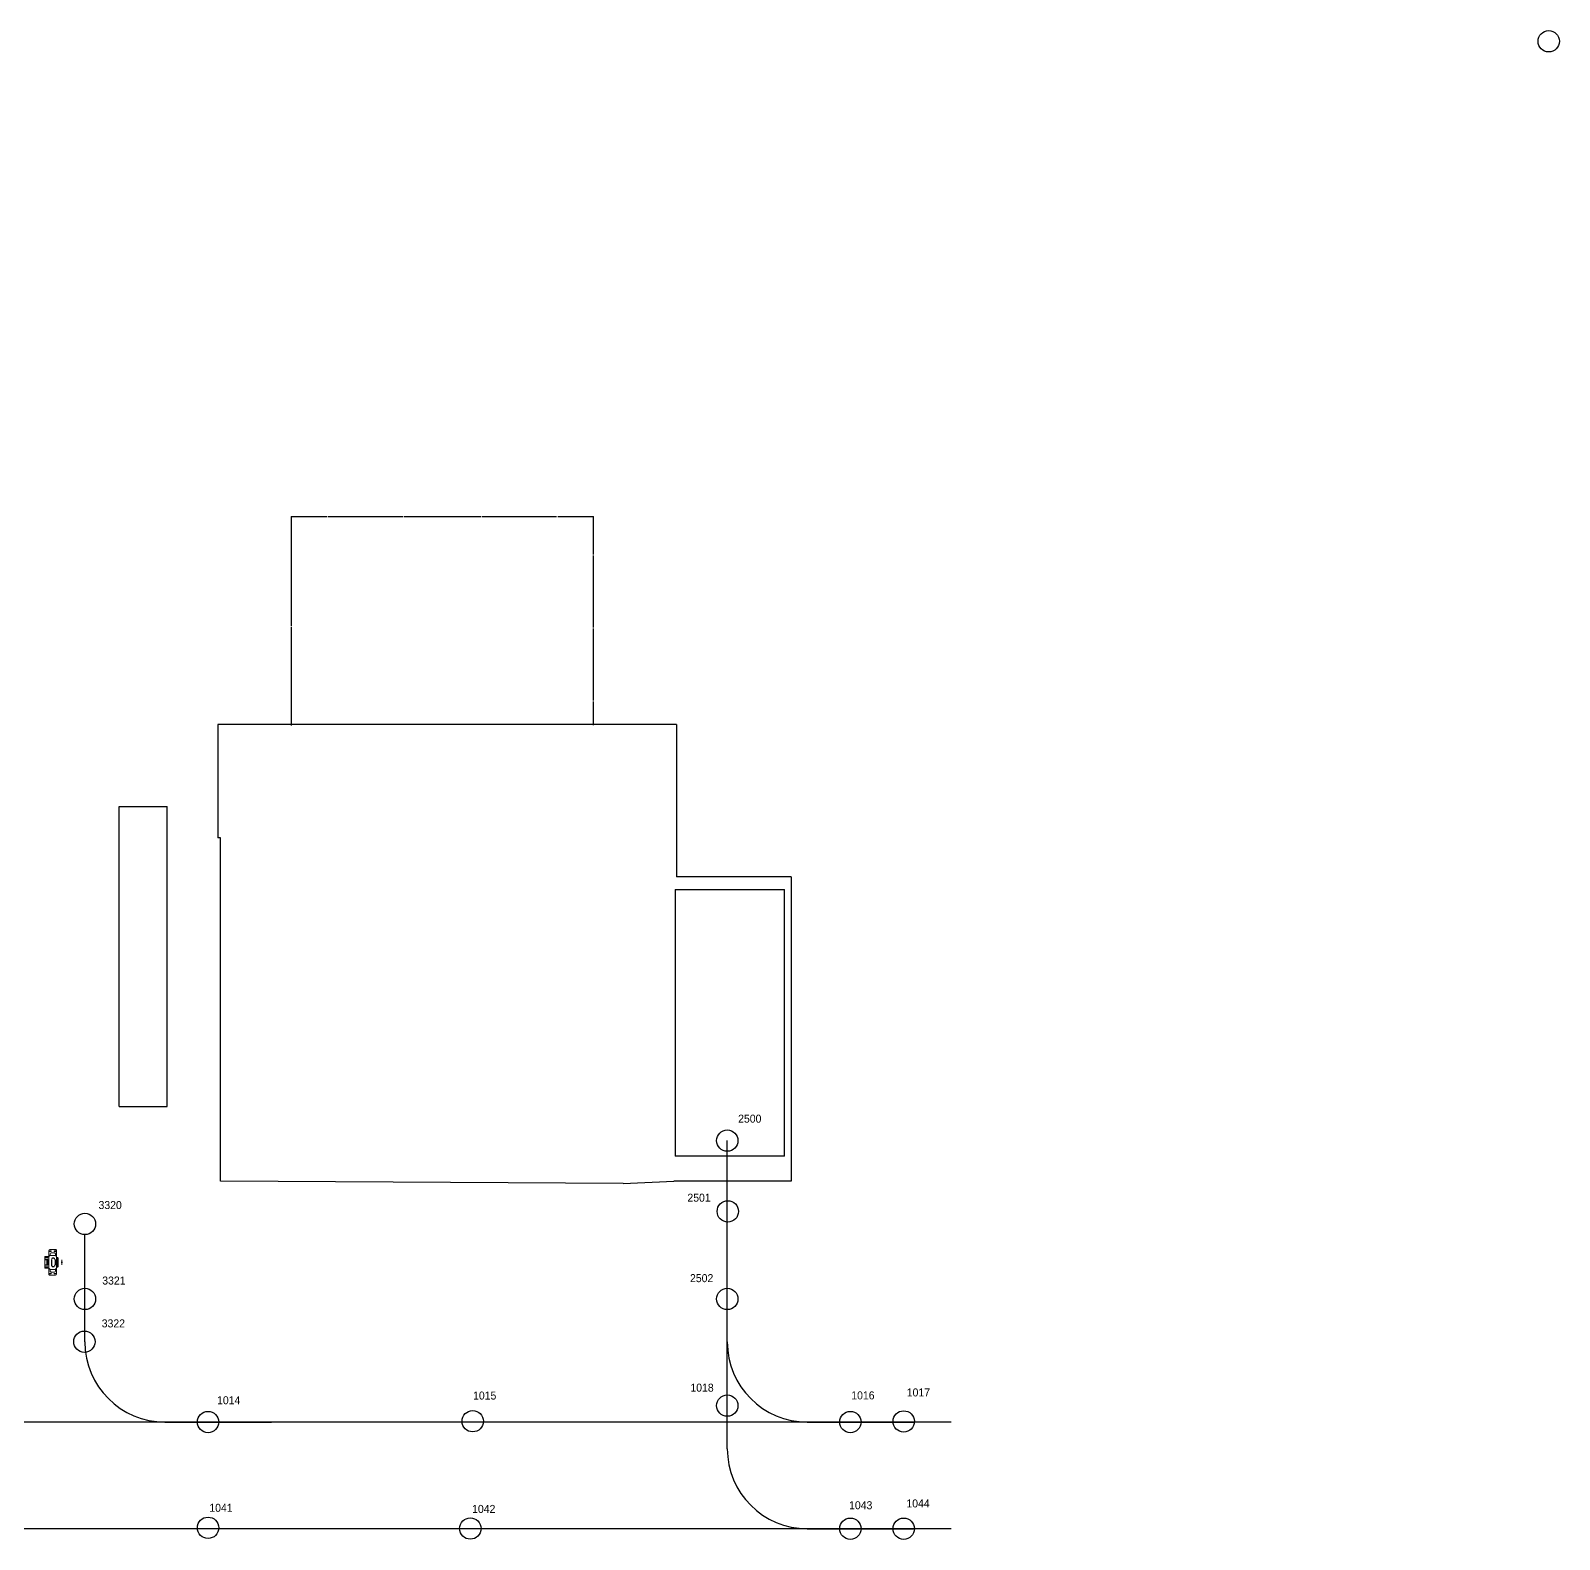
# Model space of a CAD drawing. Header units: millimetres. Extents: x -200 to 94270, y -200 to 55605.
# Drawn here: x 65610 to 94270, y 18264 to 46540 of the extents above; entities that cross this region are included whole.
import ezdxf

# ---------------------------------------------------------------- set-up
doc = ezdxf.new("R2010")
doc.units = ezdxf.units.MM
doc.linetypes.add('PHANTOM', pattern=[20, 10, -2, 2, -2, 2, -2])
for name, color, linetype in [('9', 41, 'Continuous'), ('ZENIX', 7, 'Continuous'), ('充点电', 7, 'Continuous')]:
    doc.layers.add(name, color=color, linetype=linetype)
doc.layers.add('가시적인 것(ISO)', color=7, linetype='Continuous', lineweight=20)
doc.styles.add('굴림', font='')
doc.styles.get('굴림').set_extended_font_data('Gulim')

# ---------------------------------------------------------------- blocks, each defined once
blk = doc.blocks.new('A$C1106006C')
at = {"color": 1}
blk.add_line((0, 2), (0, 26), dxfattribs=at)
at = {"layer": 'ZENIX', "color": 6, "linetype": 'PHANTOM'}
for p, q in [((45, 211), (-45, 211)), ((45, 141), (-45, 141))]:
    blk.add_line(p, q, dxfattribs=at)
for centre, start, end in [((-45, 176), 90, 270), ((45, 176), 270, 90)]:
    blk.add_arc(centre, 35, start, end, dxfattribs=at)
at = {"layer": '가시적인 것(ISO)', "color": 1}
for p, q in [((-110, 333), (-108, 333)), ((-110, 333), (-110, 265)), ((-108, 265), (-108, 333)), ((-108, 333), (108, 333)), ((-90, 283), (-90, 318)), ((-82, 318), (-82, 283)), ((-54, 283), (-54, 318)), ((-46, 318), (-46, 283)), ((-33, 298), (-35, 298)), ((-35, 278), (-35, 298)), ((-33, 298), (-33, 278)), ((-33, 298), (-32, 298)), ((-33, 296), (-33, 278)), ((-32, 298), (-5, 298)), ((-22, 290), (-22, 292)), ((-22, 292), (-19, 292)), ((-22, 292), (-19, 292)), ((-19, 290), (-22, 290)), ((-19, 292), (-19, 294)), ((-19, 294), (-18, 294)), ((-19, 294), (-18, 294)), ((-19, 292), (-19, 292)), ((-19, 288), (-19, 290)), ((-18, 288), (-19, 288)), ((-18, 294), (-18, 292)), ((-18, 292), (-15, 292)), ((-18, 292), (-18, 292)), ((-18, 292), (-15, 292)), ((-15, 290), (-18, 290)), ((-18, 290), (-18, 288)), ((-15, 292), (-15, 290)), ((-5, 298), (-3, 298)), ((3, 298), (-3, 298)), ((-3, 298), (-3, 297)), ((3, 297), (-3, 297)), ((-3, 278), (-3, 296)), ((-1, 287), (-1, 294)), ((1, 294), (1, 287)), ((3, 298), (5, 298)), ((3, 297), (3, 298)), ((3, 296), (3, 278)), ((5, 298), (32, 298)), ((15, 290), (15, 292)), ((15, 292), (22, 292)), ((15, 292), (22, 292)), ((22, 290), (15, 290)), ((22, 292), (22, 290)), ((32, 298), (33, 298)), ((33, 298), (35, 298)), ((33, 298), (33, 278)), ((33, 278), (33, 296)), ((35, 278), (35, 298)), ((46, 283), (46, 318)), ((54, 318), (54, 283)), ((82, 283), (82, 318)), ((90, 318), (90, 283)), ((108, 333), (108, 265)), ((108, 333), (110, 333)), ((110, 265), (110, 333)), ((-241, 136), (-241, 238)), ((-221, 258), (-110, 258)), ((-110, 116), (-221, 116)), ((-214, 219), (-214, 247)), ((-214, 155), (-214, 127)), ((-206, 247), (-206, 219)), ((-206, 127), (-206, 155)), ((-181, 217), (-181, 157)), ((-161, 237), (-131, 237)), ((-161, 137), (-131, 137)), ((-131, 237), (-131, 237)), ((-131, 237), (-131, 137)), ((-131, 137), (-131, 137)), ((-112, 257), (-130, 239)), ((-130, 135), (-112, 117)), ((-110, 265), (-108, 265)), ((-110, 265), (-110, 258)), ((-110, 258), (-110, 258)), ((-110, 258), (110, 258)), ((-110, 116), (110, 116)), ((-108, 260), (-108, 265)), ((108, 260), (-108, 260)), ((-90, 116), (-90, 96)), ((-80, 86), (-90, 96)), ((-90, 96), (-70, 96)), ((-70, 86), (-80, 86)), ((70, 96), (-70, 96)), ((-70, 86), (-52, 86)), ((-48, 86), (-52, 86)), ((-48, 86), (48, 86)), ((-48, 14), (48, 14)), ((-35, 278), (-33, 278)), ((-35, 260), (-35, 278)), ((-33, 278), (33, 278)), ((-2, 266), (2, 266)), ((-2, 264), (-2, 266)), ((2, 264), (-2, 264)), ((2, 266), (2, 264)), ((33, 278), (35, 278)), ((35, 278), (35, 260)), ((52, 86), (48, 86)), ((52, 86), (70, 86)), ((70, 96), (90, 96)), ((80, 86), (70, 86)), ((80, 86), (90, 96)), ((90, 96), (90, 116)), ((108, 265), (108, 260)), ((108, 265), (110, 265)), ((110, 258), (110, 265)), ((110, 258), (110, 258)), ((110, 258), (221, 258)), ((221, 116), (110, 116)), ((130, 239), (112, 257)), ((112, 117), (130, 135)), ((131, 237), (131, 237)), ((131, 237), (161, 237)), ((131, 237), (131, 137)), ((131, 137), (131, 137)), ((131, 137), (161, 137)), ((181, 217), (181, 157)), ((206, 219), (206, 247)), ((206, 127), (206, 155)), ((214, 247), (214, 219)), ((214, 155), (214, 127)), ((241, 238), (241, 136))]:
    blk.add_line(p, q, dxfattribs=at)
for centre, radius, start, end in [((-86, 318), 4.5, 0, 180), ((-50, 318), 4.5, 0, 180), ((-32, 296), 1.6, 90, 180), ((-5, 296), 1.6, 0, 90), ((0, 294), 1.25, 0, 180), ((0, 287), 1.25, 180, 0), ((5, 296), 1.6, 90, 180), ((32, 296), 1.6, 0, 90), ((50, 318), 4.5, 0, 180), ((86, 318), 4.5, 0, 180), ((-221, 238), 20, 90, 180), ((-221, 136), 20, 180, 270), ((-210, 247), 4.5, 0, 180), ((-210, 219), 4.5, 180, 0), ((-210, 155), 4.5, 0, 180), ((-210, 127), 4.5, 180, 0), ((-161, 217), 20, 90, 180), ((-161, 157), 20, 180, 270), ((-129, 237), 2, 135, 180), ((-129, 137), 2, 180, 225), ((-110, 256), 2, 90, 135), ((-110, 118), 2, 225, 270), ((-86, 283), 4.5, 180, 0), ((-50, 283), 4.5, 180, 0), ((-50, 90), 4.5, 297.266, 242.734), ((50, 283), 4.5, 180, 0), ((50, 90), 4.5, 297.266, 242.734), ((86, 283), 4.5, 180, 0), ((110, 256), 2, 45, 90), ((110, 118), 2, 270, 315), ((129, 237), 2, 0, 45), ((129, 137), 2, 315, 0), ((161, 217), 20, 0, 90), ((161, 157), 20, 270, 0), ((210, 247), 4.5, 0, 180), ((210, 219), 4.5, 180, 0), ((210, 155), 4.5, 0, 180), ((210, 127), 4.5, 180, 0), ((221, 238), 20, 0, 90), ((221, 136), 20, 270, 0)]:
    blk.add_arc(centre, radius, start, end, dxfattribs=at)

msp = doc.modelspace()

# ---------------------------------------------------------------- linework, layer by layer
at = {"color": 0, "linetype": 'Continuous', "true_color": 0x636466}
for p, q in [((70496, 37434, -5), (70496, 35381, -5)), ((70496, 37434, -5), (71169, 37434, -5)), ((71189, 37434, -5), (72587, 37434, -5)), ((72607, 37434, -5), (74054, 37434, -5)), ((74074, 37434, -5), (75472, 37434, -5)), ((75492, 37434, -5), (76161, 37434, -5)), ((76161, 36722, -5), (76161, 37434, -5)), ((76161, 35352, -5), (76161, 36702, -5)), ((70496, 35361, -5), (70496, 33517, -5)), ((76161, 33986, -5), (76161, 35332, -5)), ((76161, 33521, -5), (76161, 33966, -5)), ((77721, 33534, -5), (69121, 33534, -5)), ((69121, 33534, -5), (69121, 31409, -5)), ((77721, 33534, -5), (77721, 30679, -5)), ((67271, 31999, -5), (68171, 31999, -5)), ((67271, 26379, -5), (67271, 31999, -5)), ((68171, 26379, -5), (68171, 31999, -5)), ((69171, 24979, -5), (69171, 31409, -5)), ((68171, 29639, -5), (68171, 31209, -5)), ((79871, 30679, -5), (77721, 30679, -5)), ((79871, 30679, -5), (79871, 24979, -5)), ((77691, 30444, -5), (79741, 30444, -5)), ((77691, 30444, -5), (77691, 25449, -5)), ((79741, 25449, -5), (79741, 30444, -5)), ((68171, 28059, -5), (68171, 29629, -5)), ((68171, 26479, -5), (68171, 28049, -5)), ((67271, 26379, -5), (68171, 26379, -5)), ((79741, 25449, -5), (77691, 25449, -5)), ((76721, 24934, -5), (69171, 24979, -5)), ((76721, 24934, -5), (77671, 24979, -5)), ((79871, 24979, -5), (77671, 24979, -5))]:
    msp.add_line(p, q, dxfattribs=at)
at = {"color": 0, "lineweight": 30, "true_color": 0x636466}
msp.add_line((69171, 31409, -5), (69121, 31409, -5), dxfattribs=at)
for centre in [(94070, 46340), (78671, 25737, 0), (66629, 24176, 0), (78681, 24411, 0), (66629, 22771, 0), (78671, 22771, 0), (66619, 21969, 0), (78671, 20771, -41), (68937, 20464, 0), (73899, 20479, 0), (80979, 20463, -41), (81979, 20474, -41), (68937, 18481, 0), (73854, 18468, 0), (80979, 18464, -41), (81979, 18464, -41)]:
    msp.add_circle(centre, 200, dxfattribs=at)
at = {"layer": 'ZENIX', "color": 0, "true_color": 0x636466}
for p, q in [((78671, 19964, -41), (78671, 25737, 0)), ((82866, 20464, 38), (35371, 20464, 0)), ((82866, 18464, -41), (35371, 18464, -341))]:
    msp.add_line(p, q, dxfattribs=at)
at = {"layer": 'ZENIX', "color": 0, "true_color": 0x636466, "extrusion": (1.47224e-23, 8.01448e-08, 1)}
for centre in [(80171, 21964, 0), (80171, 19964, -41)]:
    msp.add_arc(centre, 1500, 180, 270, dxfattribs=at)
at = {"layer": '充点电', "color": 0, "true_color": 0x636466}
for p, q in [((66629, 21964, 0), (66629, 23964, 0)), ((78671, 21964, 0), (78671, 23964, 0)), ((78671, 19964, -41), (78671, 21964, -41)), ((68129, 20464, 0), (70129, 20464, 0)), ((80171, 20464, 0), (82171, 20464, 0)), ((80171, 18464, -41), (82171, 18464, -41))]:
    msp.add_line(p, q, dxfattribs=at)
for centre in [(68129, 21964, 0), (80171, 21964, 0), (80171, 19964, -41)]:
    msp.add_arc(centre, 1500, 180, 270, dxfattribs=at)

# ---------------------------------------------------------------- block references
at = {"color": 0, "true_color": 0x636466, "rotation": 89.99999999999999}
msp.add_blockref('A$C1106006C', (66212, 23456, 0), dxfattribs=at)

# ---------------------------------------------------------------- texts
at = {"layer": '9', "color": 1, "lineweight": 30, "char_height": 150, "attachment_point": 1, "style": '굴림'}
for s, insert in [('{\\C40;\\c3266552;2500}', (78874, 26224)), ('{\\C40;\\c3266552;2501}', (77923, 24743)), ('{\\C40;\\c3266552;3320}', (66884, 24605)), ('{\\C40;\\c3266552;2502}', (77972, 23235)), ('{\\C40;\\c3266552;3321}', (66954, 23190)), ('{\\C40;\\c3266552;3322}', (66944, 22387)), ('{\\C40;\\c3266552;1014}', (69106, 20947)), ('{\\C40;\\c3266552;1015}', (73905, 21035)), ('{\\C40;\\c3266552;1018}', (77979, 21183)), ('{\\C40;\\c3266552;1016}', (80995, 21038)), ('{\\C40;\\c3266552;1017}', (82035, 21093)), ('{\\C40;\\c3266552;1041}', (68961, 18931)), ('{\\C40;\\c3266552;1043}', (80954, 18979)), ('{\\C40;\\c3266552;1044}', (82028, 19013)), ('{\\C40;\\c3266552;1042}', (73887, 18910))]:
    msp.add_mtext_dynamic_manual_height_columns(s, width=1403.15, gutter_width=3786, heights=[0], dxfattribs=dict(at, insert=insert))

doc.saveas('drawing.dxf')
